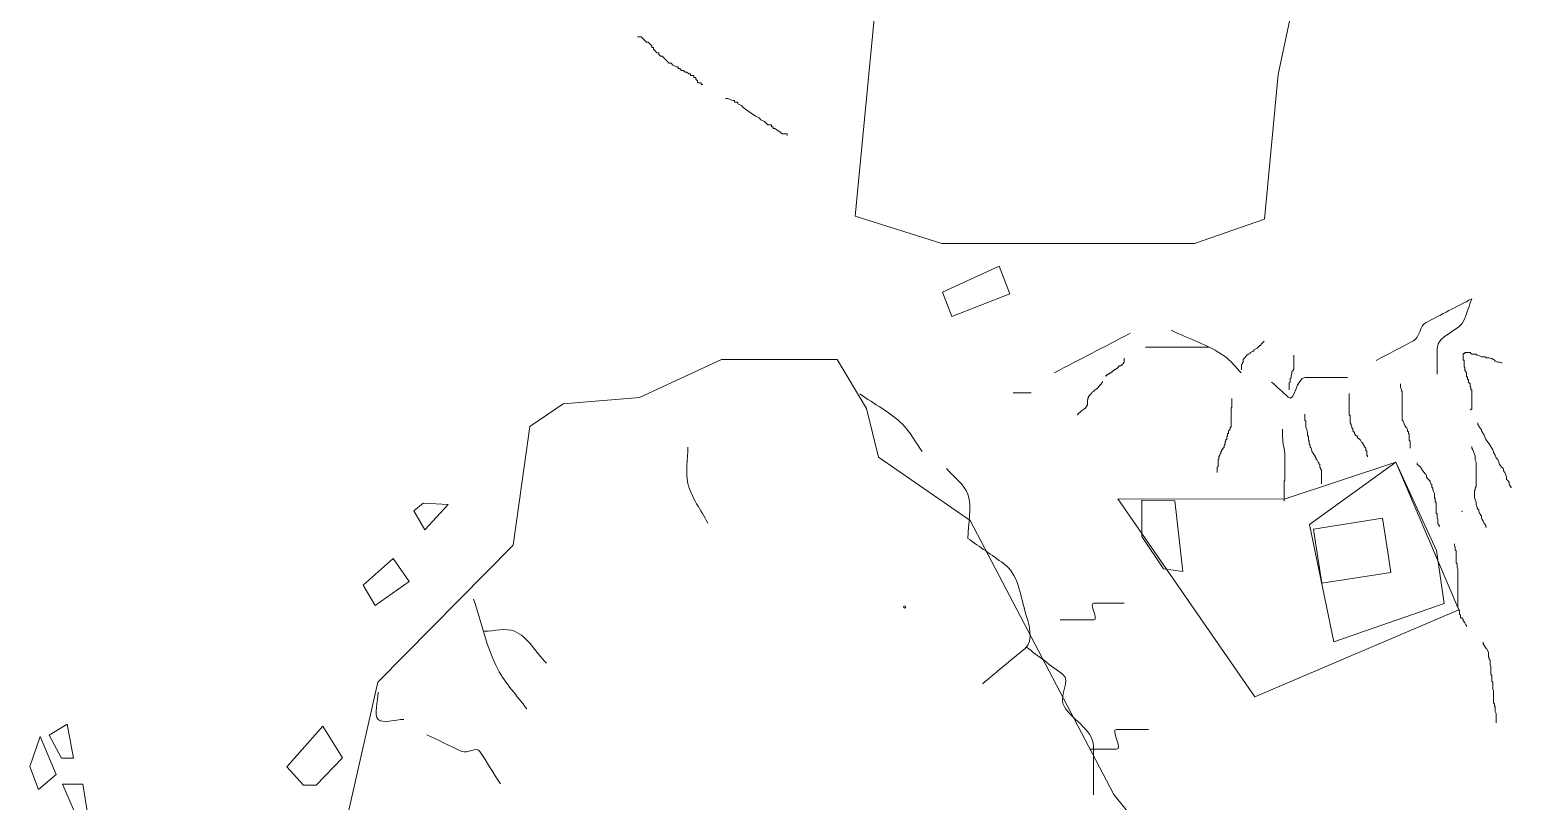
# Model space of a CAD drawing. Header units: metres. Extents: x 645999 to 650010, y 500996 to 503068.
# Drawn here: x 646447 to 647089, y 501457 to 501791 of the extents above; entities that cross this region are included whole.
import ezdxf

# ---------------------------------------------------------------- set-up
doc = ezdxf.new("R2010")
doc.units = ezdxf.units.M
doc.header["$MEASUREMENT"] = 0
for name, color, linetype, lineweight in [('bois', 7, 'Continuous', 0), ('faubourg', 7, 'Continuous', 0), ('olivier', 7, 'Continuous', 0), ('puits', 7, 'Continuous', 0), ('ruisseau temporaire', 7, 'Continuous', 0), ('santier-layon', 7, 'Continuous', 0)]:
    doc.layers.add(name, color=color, linetype=linetype, lineweight=lineweight)

# ---------------------------------------------------------------- blocks, each defined once
blk = doc.blocks.new('SC8430')
at = {"color": 0, "linetype": 'ByBlock', "lineweight": -2}
blk.add_circle((0, 0), 0.5, dxfattribs=at)
blk = doc.blocks.new('OLIVIE')
at = {"layer": 'olivier', "color": 7, "linetype": 'Continuous', "lineweight": 0}
blk.add_blockref('SC8430', (0, -19.44), dxfattribs=at)
blk = doc.blocks.new('SC7281')
at = {"layer": 'ruisseau temporaire', "color": 4, "linetype": 'Continuous', "lineweight": 0}
for points, knots in [([(-15.76, 23.67), (-12.26, 13.59), (-10.15, 2.78), (-5.25, -6.57), (-2.02, -12.75), (3.06, -17.97), (7.22, -23.67)], [0, 0, 0, 0, 0.602036, 0.602036, 0.602036, 1, 1, 1, 1]), ([(-11.16, 9.86), (-6.79, 9.86), (-1.77, 11.41), (1.97, 9.86), (7.52, 7.56), (11.16, 0.66), (15.76, -3.94)], [0, 0, 0, 0, 0.402299, 0.402299, 0.402299, 1, 1, 1, 1])]:
    blk.add_open_spline(points, degree=3, knots=knots, dxfattribs=at)
blk = doc.blocks.new('SC7287')
at = {"layer": 'ruisseau temporaire', "color": 4, "linetype": 'Continuous', "lineweight": 0, "flags": 128}
for points in [[(-42.030978, 59.732502), (-42.030978, 59.356826), (-42.030978, 58.981149), (-41.655702, 58.229797), (-41.280425, 57.478445), (-40.905149, 56.351416), (-40.529872, 55.600063), (-40.529872, 53.721682), (-40.154596, 52.97033), (-40.154596, 51.467625), (-40.154596, 48.462215), (-40.154596, 47.335186), (-40.154596, 46.208157), (-40.154596, 45.081128), (-40.154596, 43.9541), (-40.154596, 43.202747), (-40.154596, 42.451395), (-40.529872, 41.700042), (-40.529872, 41.324366), (-40.529872, 40.94869), (-40.905149, 40.573013), (-40.905149, 40.197337), (-40.905149, 39.821661), (-40.905149, 39.070308), (-40.905149, 38.694632), (-40.905149, 37.567603), (-40.529872, 36.816251), (-40.154596, 35.689222), (-40.154596, 34.562193), (-39.779319, 33.435165), (-39.779319, 33.059488), (-39.404043, 32.683812), (-39.028766, 32.308136), (-39.028766, 31.556783), (-38.65349, 30.805431), (-38.278213, 30.429755), (-38.278213, 30.054078), (-37.902937, 29.678402), (-37.902937, 29.302726), (-37.902937, 28.92705), (-37.52766, 28.175697), (-37.152384, 27.424345), (-36.777107, 26.672992), (-36.026554, 25.545963), (-36.026554, 25.170287), (-36.026554, 24.794611), (-35.651278, 24.794611)], [(-65.673396, 52.594653), (-65.673396, 52.218977), (-65.673396, 51.843301), (-64.922843, 51.467625), (-64.17229, 50.716272), (-63.421738, 49.589243), (-62.295908, 48.086538), (-61.920632, 47.710862), (-61.545355, 46.95951), (-61.545355, 46.583833), (-61.545355, 46.208157), (-61.170079, 46.208157), (-61.170079, 45.832481), (-60.419526, 45.081128), (-60.044249, 44.705452), (-60.044249, 44.329776), (-59.668973, 43.578423), (-59.293696, 43.202747), (-59.293696, 42.451395), (-59.293696, 42.075718), (-58.91842, 41.700042), (-58.91842, 40.94869), (-58.543143, 40.197337), (-58.167867, 39.445985), (-58.167867, 38.694632), (-58.167867, 38.318956), (-58.167867, 37.567603), (-57.79259, 37.191927), (-57.79259, 36.816251), (-57.79259, 36.064898), (-57.417314, 35.313546), (-57.417314, 34.562193), (-57.417314, 34.186517), (-57.417314, 33.810841), (-57.417314, 32.683812), (-57.417314, 32.308136), (-57.417314, 31.556783), (-57.417314, 31.181107), (-57.417314, 30.805431), (-57.042037, 30.805431), (-57.042037, 30.429755), (-57.042037, 30.054078), (-57.042037, 29.678402), (-57.042037, 29.302726), (-57.042037, 28.92705), (-56.666761, 28.175697), (-56.666761, 27.800021), (-56.666761, 27.424345), (-56.666761, 27.048668), (-56.666761, 26.297316), (-56.291484, 25.92164), (-56.291484, 25.545963), (-55.916208, 25.170287)], [(-13.885242, 32.683812), (-13.885242, 31.93246), (-13.509965, 31.556783), (-12.00886, 29.678402), (-12.00886, 28.92705), (-11.633583, 28.92705), (-11.258307, 28.175697), (-10.88303, 27.048668), (-9.381924, 24.794611), (-9.006648, 24.418935), (-8.631371, 23.667582), (-8.631371, 23.291906), (-8.256095, 23.291906), (-8.256095, 22.91623), (-7.880818, 22.164877), (-7.880818, 21.789201), (-7.880818, 21.037849), (-7.505542, 21.037849), (-7.505542, 20.662172), (-7.130265, 20.286496), (-6.754989, 19.535144), (-6.754989, 19.159467), (-6.379712, 18.783791), (-6.379712, 18.408115), (-6.379712, 18.032439), (-6.379712, 17.656762), (-6.004436, 17.656762), (-5.629159, 17.281086), (-5.629159, 16.90541), (-5.629159, 16.154057), (-5.629159, 15.778381), (-5.253883, 15.778381), (-5.253883, 15.402705), (-5.253883, 15.027029), (-4.878606, 14.651352), (-4.878606, 14.275676), (-4.878606, 13.524324), (-4.50333, 13.148647), (-4.50333, 12.772971), (-4.128053, 12.397295), (-4.128053, 12.021619), (-4.128053, 11.645942), (-3.752777, 11.270266), (-3.3775, 10.89459), (-3.3775, 10.518914), (-3.002224, 9.767561), (-3.002224, 9.391885), (-2.626947, 9.391885), (-2.626947, 9.016209), (-2.626947, 8.640532), (-2.626947, 8.264856), (-2.251671, 8.264856), (-1.876395, 7.513504), (-1.876395, 7.137827), (-1.876395, 6.762151), (-1.501118, 6.386475), (-1.501118, 5.635122), (-1.501118, 5.259446), (-1.125842, 4.88377), (-1.125842, 4.508094), (-0.750565, 4.132417), (-0.375289, 4.132417), (-0.375289, 3.756741), (-0.375289, 3.381065), (-0.000012, 3.381065), (-0.000012, 3.005389), (-0.000012, 2.629712), (-0.000012, 2.254036), (-0.000012, 1.87836), (0.375264, 1.87836), (0.375264, 1.127007)], [(39.404018, 25.92164), (40.529848, 25.545963), (40.529848, 25.170287), (40.905124, 25.170287), (40.905124, 24.794611), (41.280401, 24.418935), (42.030954, 22.91623), (42.40623, 21.413525), (43.156783, 18.783791), (43.156783, 18.032439), (43.156783, 16.90541), (43.156783, 15.778381), (43.156783, 13.148647), (43.156783, 10.518914), (43.156783, 9.767561), (43.156783, 8.640532), (43.156783, 7.137827), (43.156783, 6.762151), (43.156783, 6.010799), (43.156783, 4.88377), (43.156783, 3.756741), (43.156783, 2.629712), (43.156783, 1.87836), (42.781507, 1.127007), (42.781507, 0.751331), (42.781507, 0.375655), (42.781507, -0.000021), (42.781507, -0.375698)], [(11.633559, 23.667582), (11.633559, 22.91623), (11.633559, 22.540554), (11.633559, 22.164877), (11.633559, 21.413525), (11.633559, 21.037849), (12.008835, 19.535144), (12.008835, 19.159467), (12.008835, 18.783791), (12.384112, 18.408115), (12.384112, 18.032439)], [(-49.536508, 17.656762), (-49.536508, 16.90541), (-49.161231, 16.154057), (-49.161231, 15.402705), (-49.161231, 15.027029), (-48.785955, 14.651352), (-48.785955, 12.021619), (-48.785955, 11.270266), (-48.785955, 10.518914), (-48.785955, 10.143237), (-48.785955, 9.767561), (-48.785955, 9.391885), (-48.410678, 9.016209), (-48.410678, 8.264856), (-48.410678, 7.88918), (-48.410678, 7.513504), (-48.035402, 6.762151), (-48.035402, 6.386475), (-48.035402, 6.010799), (-48.035402, 5.635122), (-48.035402, 4.88377), (-48.035402, 4.132417), (-48.035402, 3.005389), (-48.035402, 2.629712), (-48.035402, 2.254036), (-48.035402, 1.87836), (-48.035402, 1.127007), (-48.035402, 0.751331), (-48.035402, -0.000021), (-48.035402, -1.12705), (-48.035402, -1.502726), (-48.035402, -2.254079), (-48.035402, -3.005431), (-48.035402, -3.756784), (-48.035402, -4.883813), (-48.035402, -5.635165), (-48.035402, -6.010841), (-48.035402, -6.386518), (-48.035402, -6.762194), (-48.035402, -7.13787), (-48.035402, -7.513546), (-48.035402, -8.264899), (-48.035402, -9.391927), (-48.035402, -9.767604), (-47.660125, -10.518956), (-47.660125, -10.894632), (-47.284849, -11.270309), (-47.284849, -12.021661), (-47.284849, -12.397337), (-47.284849, -12.773014), (-46.909572, -13.14869), (-46.909572, -13.524366), (-46.909572, -14.275719), (-46.159019, -14.275719), (-46.159019, -14.651395), (-45.783743, -15.027071), (-45.783743, -15.402747), (-45.783743, -15.778424), (-45.408466, -15.778424), (-45.408466, -16.1541), (-45.03319, -16.529776), (-44.657913, -17.281129), (-44.282637, -17.656805), (-44.282637, -18.032481)], [(15.7616, 10.89459), (15.7616, 9.391885), (15.7616, 9.016209), (15.7616, 8.264856), (15.7616, 7.513504), (15.7616, 7.137827), (15.7616, 6.386475), (15.7616, 5.635122), (15.7616, 4.508094), (15.7616, 4.132417), (15.7616, 3.756741), (15.7616, 3.381065), (15.7616, 3.005389), (15.7616, 2.629712), (15.7616, 2.254036), (15.7616, 1.87836), (15.7616, 1.502684), (15.7616, 0.751331), (16.136877, -0.000021), (16.136877, -0.375698), (16.512153, -1.12705), (16.88743, -1.502726), (16.88743, -1.878403), (17.262706, -1.878403), (17.262706, -2.254079), (17.262706, -2.629755), (17.637983, -2.629755), (17.637983, -3.005431), (18.013259, -3.005431), (18.013259, -3.381108), (18.388535, -3.381108)], [(3.752753, -6.762194), (3.752753, -7.513546), (3.752753, -7.889222), (4.128029, -8.264899), (4.128029, -8.640575), (4.128029, -9.016251), (4.128029, -9.391927), (4.128029, -9.767604), (4.128029, -10.14328), (4.128029, -10.518956), (4.128029, -10.894632), (4.503306, -10.894632), (4.503306, -11.270309), (4.503306, -11.645985), (4.503306, -12.021661), (4.878582, -12.021661), (5.253859, -12.397337), (5.253859, -12.773014), (5.629135, -12.773014), (5.629135, -13.14869), (5.629135, -13.524366), (6.004412, -13.524366), (6.379688, -13.524366), (6.379688, -13.900042), (6.754965, -13.900042), (6.754965, -14.275719), (7.130241, -14.651395), (7.130241, -15.027071), (7.130241, -15.402747), (7.505518, -15.402747), (7.505518, -15.778424), (7.505518, -16.1541), (7.505518, -16.529776), (7.880794, -16.529776), (7.880794, -16.905452), (7.880794, -17.281129), (8.25607, -17.281129), (8.25607, -17.656805), (8.25607, -18.032481), (8.631347, -18.032481), (8.631347, -18.408157), (8.631347, -18.783834), (8.631347, -19.15951), (9.006623, -19.15951), (9.006623, -19.535186), (9.006623, -19.910862), (9.006623, -20.286539), (9.3819, -20.286539), (9.3819, -20.662215), (9.757176, -20.662215), (9.757176, -21.037891), (9.757176, -21.413567), (10.132453, -21.413567), (10.132453, -21.789244), (10.132453, -22.16492), (10.507729, -22.16492), (10.507729, -22.540596)], [(24.768236, -8.640575), (24.768236, -9.391927), (24.768236, -9.767604), (24.768236, -10.14328), (24.768236, -10.894632), (25.143512, -10.894632), (25.143512, -11.270309), (25.143512, -11.645985), (25.143512, -13.14869), (25.143512, -13.524366), (25.143512, -13.900042), (25.143512, -14.651395), (25.143512, -15.027071), (25.143512, -15.402747), (25.143512, -16.1541), (25.143512, -17.281129), (25.143512, -17.656805), (25.143512, -19.15951), (24.768236, -19.535186), (24.768236, -19.910862), (24.768236, -20.662215), (24.768236, -21.037891), (24.392959, -21.789244), (24.392959, -22.16492), (24.392959, -22.540596), (24.017683, -22.916272), (24.017683, -23.291949)], [(52.538695, -9.391927), (53.664525, -12.021661), (54.039801, -12.397337), (54.415078, -13.14869), (54.790354, -14.275719), (54.790354, -15.402747), (55.540907, -16.905452), (55.916184, -18.408157), (56.666737, -19.535186), (56.666737, -19.910862), (57.042013, -21.413567), (57.41729, -23.291949), (57.41729, -24.043301), (58.167843, -24.794654), (58.167843, -25.546006), (58.543119, -25.546006), (58.543119, -25.921682), (58.543119, -26.297359), (58.918396, -26.673035), (59.668948, -27.424387), (60.044225, -28.17574), (60.419501, -28.551416), (60.794778, -29.302769), (61.545331, -30.054121), (62.295884, -31.18115), (63.046437, -31.932502), (63.421713, -32.308179), (63.421713, -32.683855), (63.79699, -33.059531), (63.79699, -33.435207), (64.172266, -33.435207), (64.172266, -33.810884), (64.547543, -34.562236), (64.547543, -35.313589), (64.922819, -35.689265), (65.298096, -36.440617), (65.298096, -37.19197), (65.673372, -37.19197), (65.673372, -37.567646), (65.673372, -37.943322), (65.673372, -38.318999)], [(-37.152384, -24.794654), (-37.152384, -25.546006), (-36.777107, -25.921682), (-36.401831, -26.673035), (-36.026554, -27.424387), (-35.651278, -27.424387), (-34.900725, -29.302769), (-34.900725, -30.429797), (-34.900725, -30.805474), (-34.900725, -31.18115), (-34.525448, -31.556826), (-34.525448, -32.308179), (-34.150172, -32.683855), (-34.150172, -33.435207), (-34.150172, -33.810884), (-34.150172, -34.18656), (-34.150172, -34.562236), (-33.774895, -35.313589), (-33.774895, -36.440617), (-33.774895, -36.816294), (-33.774895, -37.19197), (-33.774895, -37.567646), (-33.774895, -38.318999), (-33.774895, -38.694675), (-33.399619, -39.446027), (-33.399619, -40.19738), (-33.399619, -40.948732), (-33.399619, -41.700085), (-33.024343, -42.075761), (-33.024343, -42.451437), (-33.024343, -42.827113), (-33.024343, -43.954142), (-33.024343, -44.329818), (-33.024343, -45.081171), (-32.649066, -45.832523), (-32.649066, -46.2082), (-32.649066, -46.583876), (-32.649066, -46.959552), (-32.649066, -47.710905), (-32.649066, -48.086581), (-32.649066, -48.462257), (-32.649066, -49.21361), (-32.649066, -49.589286), (-32.649066, -49.964962), (-32.649066, -50.716315), (-32.649066, -51.091991), (-32.27379, -51.467667), (-32.27379, -51.843343), (-32.27379, -52.21902), (-32.27379, -52.594696), (-31.898513, -52.594696), (-31.898513, -52.970372), (-31.898513, -53.346048), (-31.898513, -54.097401), (-31.898513, -54.473077), (-31.898513, -54.848753), (-31.523237, -55.600106), (-31.523237, -56.351458), (-31.523237, -56.727135), (-31.523237, -58.22984), (-31.523237, -58.981192), (-31.523237, -59.732545)], [(29.271553, -28.17574), (29.271553, -28.551416), (29.271553, -28.927092), (29.64683, -28.927092), (29.64683, -29.302769), (30.022106, -29.302769), (30.022106, -29.678445), (30.397383, -29.678445), (30.772659, -30.054121), (30.772659, -30.429797), (31.147936, -30.429797), (31.523212, -30.429797), (31.523212, -30.805474), (31.898489, -31.18115), (32.273765, -31.18115), (32.273765, -31.556826), (32.649042, -31.932502), (33.024318, -32.308179), (33.399595, -32.308179), (33.399595, -32.683855), (33.399595, -33.059531), (33.774871, -33.810884), (33.774871, -34.18656), (34.150148, -34.18656), (34.150148, -34.937912), (34.150148, -35.689265), (34.525424, -36.064941), (34.525424, -36.440617), (34.525424, -36.816294), (34.525424, -37.19197), (34.525424, -37.567646), (34.900701, -37.567646), (34.900701, -37.943322), (34.900701, -38.694675), (34.900701, -39.070351), (34.900701, -39.821703), (34.900701, -40.19738), (34.900701, -40.573056), (34.900701, -41.324408), (34.900701, -41.700085), (34.900701, -42.451437), (34.900701, -42.827113), (34.900701, -43.20279), (34.900701, -43.578466), (34.900701, -43.954142), (34.900701, -44.329818), (34.900701, -44.705495)]]:
    blk.add_lwpolyline(points, dxfattribs=at)
blk = doc.blocks.new('SC59362')
at = {"color": 0, "linetype": 'ByBlock', "lineweight": -2}
blk.add_point((0, 0), dxfattribs=at)

msp = doc.modelspace()

# ---------------------------------------------------------------- linework, layer by layer
at = {"layer": 'bois', "color": 7, "linetype": 'Continuous', "lineweight": 0, "flags": 128}
for points in [[(646910.53, 501944.28), (646970.56, 501897.84), (646948.62, 501856.19), (646998.53, 501829.89), (646986.05, 501771.38), (646980.14, 501708.92), (646949.93, 501698.4), (646840.91, 501698.4), (646803.48, 501710.24), (646817.93, 501861.45), (646757.51, 501877.88), (646757.51, 501927.19), (646788.26, 501925.61), (646884.26, 501894.32)], [(646582.59, 501444.14), (646597.31, 501508.87), (646655.76, 501568.04), (646662.99, 501619.32), (646662.99, 501619.32), (646677.43, 501629.18), (646710.27, 501631.81), (646745.74, 501648.25), (646795.65, 501648.25), (646808.33, 501627.04), (646813.5, 501606.13), (646853.15, 501578.72), (646915.1, 501460.3), (646950.83, 501415.97)]]:
    msp.add_lwpolyline(points, dxfattribs=at)
at = {"layer": 'faubourg', "color": 7, "linetype": 'Continuous', "lineweight": 0, "flags": 128}
for points in [[(646916.93, 501588.02), (646976.04, 501502.55), (647064.11, 501540.1), (647036.88, 501603.98), (646988.68, 501588), (646916.93, 501588.02)], [(647036.88, 501603.98), (646999.68, 501577.03), (647010.19, 501526.31), (647057.85, 501542.84), (647054.47, 501565.76), (647036.88, 501603.98)], [(646927.25, 501587.55), (646927.25, 501571.77), (646936.63, 501557.87), (646944.89, 501556.74), (646941.51, 501587.17), (646927.25, 501587.55)], [(647001.93, 501571.02), (647004.93, 501551.67), (647034.8, 501556.31), (647033.45, 501565.01), (647031.18, 501579.66), (647001.31, 501575.02), (647001.93, 501571.02)], [(646558.01, 501472.28), (646573.65, 501489.92), (646582.1, 501476.25), (646570.67, 501464.32), (646565.21, 501464.32), (646558.01, 501472.28)]]:
    msp.add_lwpolyline(points, close=True, dxfattribs=at)
at = {"layer": 'faubourg', "color": 7, "linetype": 'Continuous', "lineweight": 0}
for points in [[(646841.13, 501677.32), (646845.26, 501666.8), (646870.29, 501676.63), (646865.58, 501688.63)], [(646616.97, 501586.27), (646612.85, 501582.86), (646617.67, 501574.62), (646627.75, 501585.56)], [(646591, 501550.76), (646603.91, 501562.26), (646610.86, 501552.32), (646596.25, 501541.95)], [(646455.45, 501485.94), (646463.15, 501490.67), (646465.88, 501476), (646460.67, 501476)], [(646451.48, 501485.45), (646447.01, 501472.52), (646450.74, 501462.58), (646458.43, 501469.04)], [(646461.17, 501464.82), (646469.89, 501464.82), (646472.09, 501451.64), (646466.88, 501451.64)]]:
    msp.add_3dface(points, dxfattribs=at)
at = {"layer": 'ruisseau temporaire', "color": 7, "linetype": 'Continuous', "lineweight": 0, "flags": 128}
for points in [[(646709.51, 501787.63), (646710.27, 501787.63), (646711.03, 501787.63), (646711.8, 501786.87), (646713.32, 501785.34), (646714.08, 501785.34), (646715.6, 501783.82), (646715.6, 501783.06), (646716.36, 501783.06), (646716.36, 501782.3), (646717.12, 501781.54), (646717.88, 501780.78), (646718.64, 501780.78), (646718.64, 501780.02), (646719.4, 501779.25), (646720.16, 501779.25), (646720.92, 501778.49), (646722.44, 501776.97), (646723.2, 501776.21), (646723.96, 501776.21), (646724.72, 501775.45), (646726.24, 501774.69), (646727, 501774.69), (646727, 501773.93), (646727.76, 501773.93), (646728.52, 501773.16), (646729.28, 501773.16), (646730.04, 501772.4), (646730.8, 501772.4), (646731.57, 501771.64), (646732.33, 501771.64), (646732.33, 501770.88), (646733.09, 501770.88), (646733.85, 501770.88), (646733.85, 501770.12), (646734.61, 501770.12), (646734.61, 501769.36), (646735.37, 501768.6), (646735.37, 501767.84), (646736.13, 501767.84), (646736.89, 501767.84), (646736.89, 501767.08), (646737.65, 501767.08)], [(646747.53, 501760.99), (646748.29, 501760.99), (646750.58, 501760.22), (646751.34, 501760.22), (646751.34, 501759.46), (646752.86, 501759.46), (646752.86, 501758.7), (646754.38, 501757.94), (646755.14, 501757.18), (646758.18, 501754.9), (646760.46, 501753.37), (646761.98, 501752.61), (646762.74, 501751.85), (646764.26, 501751.09), (646765.02, 501750.33), (646765.78, 501749.57), (646767.3, 501749.57), (646767.3, 501748.81), (646768.06, 501748.81), (646768.06, 501748.05), (646768.82, 501748.05), (646771.11, 501746.52), (646771.87, 501745.76), (646773.39, 501745.76), (646774.15, 501745.76), (646774.15, 501745)], [(646980.05, 501656.18), (646979.68, 501655.81), (646978.92, 501655.06), (646978.55, 501654.31), (646978.17, 501654.31), (646977.05, 501653.18), (646975.55, 501652.43), (646975.55, 501652.05), (646975.17, 501651.68), (646974.05, 501651.3), (646974.05, 501650.93), (646973.3, 501650.55), (646972.55, 501650.17), (646971.79, 501649.05), (646971.42, 501649.05), (646971.42, 501648.67), (646971.04, 501648.3), (646971.04, 501647.92), (646971.04, 501647.17), (646970.67, 501646.79), (646970.67, 501646.42), (646970.29, 501646.04), (646970.29, 501645.29), (646970.29, 501644.91), (646970.29, 501644.54), (646970.29, 501644.16), (646970.29, 501643.79)], [(646992.81, 501650.17), (646992.81, 501649.05), (646992.81, 501648.67), (646992.81, 501647.92), (646992.81, 501647.17), (646992.81, 501646.79), (646992.81, 501646.42), (646992.81, 501646.04), (646992.81, 501645.67), (646992.81, 501645.29), (646992.81, 501644.91), (646992.81, 501644.16), (646992.43, 501643.41), (646992.06, 501643.04), (646992.06, 501642.28), (646991.68, 501641.16), (646991.68, 501640.78), (646991.68, 501640.41), (646991.31, 501640.03), (646991.31, 501639.65), (646991.31, 501639.28), (646991.31, 501638.53), (646990.93, 501638.15), (646990.93, 501637.78), (646990.93, 501637.4), (646990.93, 501636.65), (646990.93, 501636.27), (646990.93, 501635.9), (646990.93, 501635.52), (646990.93, 501635.15)], [(647065.99, 501650.17), (647065.99, 501650.55), (647065.99, 501650.93), (647066.36, 501650.93), (647066.74, 501650.93), (647066.74, 501651.3), (647067.11, 501651.3), (647067.87, 501651.3), (647068.24, 501651.3), (647068.99, 501651.3), (647069.37, 501650.93), (647069.74, 501650.55), (647071.62, 501650.55), (647071.99, 501650.17), (647073.12, 501649.8), (647073.87, 501649.42), (647074.62, 501649.42), (647075.37, 501649.42), (647076.12, 501649.05), (647076.5, 501649.05), (647077.25, 501649.05), (647078, 501648.67), (647078.37, 501648.67), (647079.12, 501648.3), (647079.5, 501647.92), (647079.87, 501647.54), (647081, 501647.17), (647081.75, 501647.17), (647082.5, 501646.79), (647082.88, 501646.79)], [(647068.99, 501626.51), (647069.37, 501626.51), (647069.37, 501626.88), (647069.74, 501626.88), (647069.74, 501627.26), (647069.74, 501627.63), (647069.74, 501628.01), (647069.74, 501628.38), (647069.74, 501629.14), (647069.74, 501629.51), (647069.74, 501629.89), (647069.74, 501630.64), (647069.74, 501631.01), (647069.74, 501631.39), (647069.74, 501631.77), (647069.74, 501632.14), (647069.74, 501632.52), (647069.74, 501632.89), (647069.74, 501633.27), (647069.74, 501633.64), (647069.74, 501634.02), (647069.74, 501634.4), (647069.74, 501634.77), (647069.74, 501635.15), (647069.37, 501635.15), (647069.37, 501635.52), (647069.37, 501635.9), (647069.37, 501636.27), (647068.99, 501636.65), (647068.99, 501637.03), (647068.99, 501637.4), (647068.99, 501637.78), (647068.62, 501638.15), (647068.24, 501638.53), (647068.24, 501638.9), (647068.24, 501639.28), (647068.24, 501639.65), (647067.87, 501639.65), (647067.87, 501640.03), (647067.87, 501640.41), (647067.87, 501640.78), (647067.49, 501640.78), (647067.49, 501641.16), (647067.49, 501641.53), (647067.49, 501641.91), (647067.49, 501642.28), (647067.49, 501642.66), (647067.11, 501642.66), (647067.11, 501643.04), (647067.11, 501643.41), (647066.74, 501643.41), (647066.74, 501643.79), (647066.74, 501644.16), (647066.74, 501644.54), (647066.74, 501644.91), (647066.36, 501644.91), (647066.36, 501645.29), (647066.36, 501645.67), (647066.36, 501646.04), (647066.36, 501646.42), (647066.36, 501646.79), (647066.36, 501647.17), (647066.36, 501647.54), (647066.36, 501647.92), (647065.99, 501647.92), (647065.99, 501648.3), (647065.99, 501648.67), (647065.99, 501649.05), (647065.99, 501649.42), (647065.99, 501649.8), (647065.99, 501650.17)], [(647038.97, 501637.78), (647038.97, 501637.4), (647038.97, 501636.27), (647039.34, 501635.15), (647039.34, 501634.77), (647039.72, 501634.4), (647039.72, 501632.52), (647039.72, 501632.14), (647039.72, 501631.39), (647039.72, 501630.64), (647039.72, 501630.26), (647039.72, 501629.51), (647039.72, 501629.14), (647039.72, 501628.38), (647039.72, 501626.13), (647039.72, 501625.75), (647039.72, 501624.25), (647039.72, 501623.13), (647039.72, 501622.37), (647039.72, 501622), (647040.09, 501621.62), (647040.85, 501619.74), (647041.22, 501618.99), (647041.6, 501618.99), (647041.97, 501617.87), (647041.97, 501617.11), (647042.35, 501617.11), (647042.35, 501616.74), (647042.35, 501616.36), (647042.72, 501615.99), (647042.72, 501615.61), (647042.72, 501615.24), (647042.72, 501614.86), (647042.72, 501613.73), (647042.72, 501613.36), (647043.1, 501612.98), (647043.1, 501612.61), (647043.1, 501612.23), (647043.1, 501611.85), (647043.1, 501611.48), (647043.1, 501611.1), (647043.1, 501610.73), (647043.1, 501610.35), (647043.1, 501609.98)], [(646966.17, 501631.39), (646966.17, 501631.01), (646966.17, 501630.26), (646966.17, 501629.89), (646966.17, 501628.76), (646966.17, 501628.38), (646966.17, 501627.63), (646965.79, 501627.26), (646965.79, 501626.88), (646965.79, 501626.51), (646965.79, 501625.75), (646965.79, 501625.38), (646965.79, 501625), (646965.79, 501624.63), (646965.79, 501623.88), (646965.79, 501623.5), (646965.79, 501622.75), (646965.79, 501622.37), (646965.79, 501622), (646965.79, 501621.25), (646965.79, 501620.87), (646965.79, 501620.5), (646965.79, 501620.12), (646965.79, 501619.74), (646965.79, 501619.37), (646965.79, 501618.99), (646965.41, 501618.99), (646965.41, 501618.62), (646965.41, 501618.24), (646965.04, 501617.87), (646964.66, 501617.49), (646964.66, 501616.74), (646964.66, 501616.36), (646964.29, 501616.36), (646964.29, 501615.99), (646964.29, 501615.61), (646964.29, 501615.24), (646963.91, 501614.86), (646963.91, 501614.48), (646963.91, 501614.11), (646963.91, 501613.73), (646963.54, 501613.73), (646963.54, 501613.36), (646963.54, 501612.98), (646963.16, 501612.98), (646963.16, 501612.61), (646963.16, 501612.23), (646963.16, 501611.85), (646962.79, 501611.1), (646962.79, 501610.73), (646962.79, 501610.35), (646962.41, 501609.98), (646962.04, 501609.6), (646962.04, 501609.23), (646961.66, 501609.23), (646961.66, 501608.85), (646961.66, 501608.47), (646961.29, 501608.47), (646961.29, 501608.1), (646961.29, 501607.72), (646960.91, 501607.35), (646960.91, 501606.97), (646960.54, 501606.22), (646960.54, 501605.84), (646960.54, 501605.47), (646960.54, 501605.09), (646960.16, 501605.09), (646960.16, 501604.72), (646960.16, 501604.34), (646960.16, 501603.97), (646960.16, 501603.59), (646960.16, 501603.21), (646960.16, 501602.46), (646960.16, 501602.09), (646959.79, 501601.71), (646959.79, 501601.34), (646959.79, 501600.96), (646959.79, 501600.58), (646959.79, 501600.21), (646959.79, 501599.83), (646959.79, 501599.46)], [(647016.83, 501633.64), (647016.83, 501633.27), (647016.83, 501632.89), (647016.83, 501632.14), (647016.83, 501631.01), (647016.83, 501630.64), (647016.83, 501629.51), (647016.83, 501629.14), (647016.83, 501628.76), (647016.83, 501628.38), (647016.83, 501628.01), (647016.83, 501626.88), (647016.83, 501625.75), (647016.83, 501625), (647016.83, 501624.25), (647017.2, 501624.25), (647017.2, 501623.88), (647017.2, 501623.5), (647017.2, 501622.37), (647017.2, 501622), (647017.2, 501621.62), (647017.2, 501620.87), (647017.58, 501620.12), (647017.58, 501619.74), (647017.95, 501618.99), (647017.95, 501618.62), (647018.33, 501618.62), (647018.33, 501618.24), (647018.33, 501617.87), (647018.33, 501617.49), (647019.08, 501616.74), (647019.08, 501616.36), (647019.45, 501615.61), (647019.83, 501615.24), (647020.21, 501615.24), (647020.21, 501614.86), (647020.58, 501614.48), (647020.58, 501614.11), (647020.96, 501614.11), (647021.33, 501613.73), (647021.71, 501613.36), (647022.08, 501612.61), (647022.46, 501612.23), (647022.83, 501611.85), (647022.83, 501611.48), (647023.21, 501611.1), (647023.21, 501610.73), (647023.58, 501610.35), (647023.96, 501609.98), (647023.96, 501609.6), (647023.96, 501608.85), (647024.33, 501608.85), (647024.33, 501608.47), (647024.33, 501608.1), (647024.33, 501607.72), (647024.33, 501607.35), (647024.33, 501606.97), (647024.71, 501606.6), (647024.71, 501606.22)], [(646997.69, 501624.63), (646997.69, 501624.25), (646997.69, 501623.13), (646997.69, 501622), (646998.06, 501621.62), (646998.06, 501620.5), (646998.06, 501618.99), (646998.44, 501617.87), (646998.81, 501616.74), (646998.81, 501616.36), (646998.81, 501615.99), (646998.81, 501615.61), (646999.19, 501614.86), (646999.19, 501614.48), (646999.19, 501614.11), (646999.19, 501613.36), (646999.57, 501612.98), (646999.57, 501611.85), (646999.94, 501611.1), (646999.94, 501610.35), (647000.32, 501609.98), (647000.69, 501608.85), (647000.69, 501608.47), (647001.44, 501607.72), (647001.44, 501607.35), (647001.82, 501606.97), (647002.19, 501606.22), (647002.19, 501605.84), (647002.57, 501605.84), (647002.57, 501605.47), (647002.57, 501605.09), (647002.94, 501604.72), (647003.32, 501603.97), (647003.69, 501603.59), (647003.69, 501603.21), (647004.07, 501602.84), (647004.07, 501602.46), (647004.07, 501602.09), (647004.07, 501601.71), (647004.44, 501601.34), (647004.44, 501600.96), (647004.82, 501600.58), (647004.82, 501600.21), (647004.82, 501599.83), (647004.82, 501599.46), (647004.82, 501599.08), (647004.82, 501598.71), (647004.82, 501598.33), (647004.82, 501597.95), (647004.82, 501597.58), (647004.82, 501597.2), (647004.82, 501596.83), (647004.82, 501596.45), (647004.82, 501596.08), (647004.82, 501595.7), (647004.82, 501595.33), (647004.82, 501594.95), (647004.82, 501594.57)], [(646987.93, 501618.24), (646987.93, 501617.87), (646987.93, 501616.36), (646987.93, 501615.61), (646987.93, 501615.24), (646988.31, 501611.48), (646988.68, 501609.98), (646989.06, 501607.35), (646989.06, 501606.6), (646989.06, 501606.22), (646989.06, 501605.09), (646989.06, 501603.97), (646989.06, 501602.84), (646989.06, 501602.46), (646989.06, 501601.34), (646989.06, 501600.96), (646989.06, 501600.58), (646989.06, 501599.83), (646989.06, 501598.71), (646989.06, 501598.33), (646989.06, 501597.2), (646989.06, 501596.08), (646988.68, 501595.7), (646988.68, 501595.33), (646988.68, 501594.57), (646988.68, 501593.82), (646988.68, 501593.45), (646988.68, 501592.32), (646988.68, 501591.94), (646988.68, 501591.57), (646988.68, 501591.19), (646988.68, 501590.82), (646988.68, 501590.44), (646988.68, 501590.07), (646988.68, 501589.69), (646988.68, 501589.31), (646988.68, 501588.56), (646988.68, 501588.19), (646988.68, 501587.81), (646988.68, 501587.44), (646988.68, 501587.06)], [(647072.37, 501620.87), (647072.37, 501620.5), (647072.37, 501620.12), (647073.12, 501618.99), (647073.87, 501617.87), (647073.87, 501617.49), (647075, 501615.61), (647075.75, 501613.73), (647077.25, 501611.85), (647078.75, 501609.23), (647079.12, 501608.47), (647079.12, 501608.1), (647079.87, 501606.97), (647080.25, 501605.84), (647081, 501605.09), (647081.38, 501603.97), (647081.75, 501602.84), (647082.13, 501602.46), (647082.5, 501601.71), (647083.25, 501601.34), (647083.63, 501599.83), (647084, 501599.46), (647084.38, 501598.33), (647084.75, 501597.58), (647084.75, 501596.45), (647085.13, 501596.08), (647085.88, 501595.33), (647085.88, 501594.2), (647086.25, 501593.82), (647086.25, 501593.45), (647086.63, 501593.07), (647087, 501593.07)]]:
    msp.add_lwpolyline(points, dxfattribs=at)
at = {"layer": 'ruisseau temporaire', "color": 7, "linetype": 'Continuous', "lineweight": 0}
for points, knots in [([(646805.47, 501633.45), (646811.6, 501629.06), (646818.59, 501625.54), (646823.86, 501620.3), (646827.26, 501616.91), (646829.55, 501612.41), (646832.39, 501608.46)], [0, 0, 0, 0, 0.607719, 0.607719, 0.607719, 1, 1, 1, 1]), ([(646731.26, 501610.44), (646731.26, 501605.18), (646730.08, 501599.64), (646731.26, 501594.66), (646732.68, 501588.62), (646736.95, 501583.26), (646739.8, 501577.56)], [0, 0, 0, 0, 0.452295, 0.452295, 0.452295, 1, 1, 1, 1]), ([(646842.9, 501601.23), (646845.97, 501597.51), (646850.56, 501594.33), (646852.1, 501590.06), (646854.12, 501584.42), (646852.1, 501577.35), (646852.1, 501570.99)], [0, 0, 0, 0, 0.43152, 0.43152, 0.43152, 1, 1, 1, 1]), ([(646852.1, 501570.99), (646857.25, 501567.37), (646862.41, 501563.76), (646867.57, 501560.14), (646873.67, 501555.86), (646874.76, 501546.87), (646876.77, 501539.76), (646878.24, 501534.54), (646881, 501526.81), (646876.77, 501523.33), (646870.64, 501518.29), (646864.51, 501513.25), (646858.38, 501508.21)], [0, 0, 0, 0, 0.231877, 0.231877, 0.231877, 0.506215, 0.506215, 0.506215, 0.707884, 0.707884, 0.707884, 1, 1, 1, 1]), ([(646892.03, 501535.81), (646896.85, 501535.81), (646901.67, 501535.81), (646906.48, 501535.81), (646908.89, 501535.81), (646904.07, 501543.04), (646906.48, 501543.04), (646910.86, 501543.04), (646915.24, 501543.04), (646919.62, 501543.04)], [0, 0, 0, 0, 0.415003, 0.415003, 0.415003, 0.622725, 0.622725, 0.622725, 1, 1, 1, 1]), ([(646877.42, 501523.98), (646882.68, 501520.04), (646887.93, 501516.09), (646893.18, 501512.15), (646896.51, 501509.65), (646891.78, 501503.29), (646893.18, 501499.66), (646895.72, 501493.08), (646906.32, 501488.79), (646906.32, 501481.25), (646906.32, 501474.24), (646906.32, 501467.23), (646906.32, 501460.21)], [0, 0, 0, 0, 0.259841, 0.259841, 0.259841, 0.424519, 0.424519, 0.424519, 0.722647, 0.722647, 0.722647, 1, 1, 1, 1]), ([(646597.45, 501504.59), (646597.45, 501500.65), (646595.48, 501494.73), (646597.45, 501492.76), (646599.31, 501490.9), (646604.89, 501492.76), (646608.61, 501492.76)], [0, 0, 0, 0, 0.514552, 0.514552, 0.514552, 1, 1, 1, 1]), ([(646905.17, 501479.92), (646908.89, 501479.92), (646912.61, 501479.92), (646916.33, 501479.92), (646919.18, 501479.92), (646913.48, 501488.47), (646916.33, 501488.47), (646920.93, 501488.47), (646925.53, 501488.47), (646930.12, 501488.47)], [0, 0, 0, 0, 0.333243, 0.333243, 0.333243, 0.588347, 0.588347, 0.588347, 1, 1, 1, 1]), ([(646618.46, 501486.18), (646623.5, 501483.77), (646628.53, 501481.36), (646633.57, 501478.95), (646635.94, 501477.82), (646640.05, 501481.17), (646641.45, 501478.95), (646644.39, 501474.28), (646647.33, 501469.61), (646650.26, 501464.94)], [0, 0, 0, 0, 0.406713, 0.406713, 0.406713, 0.598106, 0.598106, 0.598106, 1, 1, 1, 1])]:
    msp.add_open_spline(points, degree=3, knots=knots, dxfattribs=at)
at = {"layer": 'santier-layon', "color": 7, "linetype": 'Continuous', "lineweight": 0, "flags": 128}
for points in [[(646919.63, 501648.86), (646919.63, 501648.48), (646919.63, 501648.11), (646919.63, 501647.73), (646919.63, 501647.36), (646919.63, 501646.98), (646919.26, 501646.98), (646919.26, 501646.6), (646918.88, 501646.23), (646918.51, 501645.85), (646918.13, 501645.48), (646917.75, 501645.48), (646917.38, 501645.48), (646917.38, 501645.1), (646917, 501645.1), (646917, 501644.73), (646916.63, 501644.73), (646916.63, 501644.35), (646916.25, 501644.35), (646915.88, 501643.98), (646915.5, 501643.98), (646915.5, 501643.6), (646915.13, 501643.6), (646914.75, 501643.22), (646914.38, 501643.22), (646914.38, 501642.85), (646914, 501642.85), (646914, 501642.47), (646913.63, 501642.47), (646913.25, 501642.1), (646912.88, 501642.1), (646912.5, 501641.72), (646912.13, 501641.72), (646912.13, 501641.35), (646911.75, 501641.35), (646911.75, 501640.97)], [(646899.26, 501624.35), (646899.47, 501624.35), (646899.69, 501624.78), (646901.19, 501626.07), (646902.48, 501626.92), (646903.12, 501627.35), (646903.12, 501627.57), (646903.12, 501627.78), (646903.33, 501627.78), (646903.33, 501628), (646903.33, 501628.21), (646903.55, 501628.21), (646903.76, 501628.64), (646903.76, 501628.86), (646903.76, 501629.07), (646903.76, 501629.29), (646903.76, 501629.5), (646903.76, 501629.71), (646903.76, 501629.93), (646903.76, 501630.14), (646903.76, 501630.36), (646903.76, 501630.57), (646903.76, 501630.79), (646903.98, 501630.79), (646903.98, 501631), (646903.98, 501631.22), (646903.98, 501631.43), (646903.98, 501631.65), (646904.19, 501631.65), (646904.19, 501631.86), (646904.19, 501632.08), (646904.19, 501632.29), (646904.41, 501632.29), (646904.41, 501632.51), (646904.62, 501632.51), (646904.62, 501632.72), (646904.83, 501632.93), (646904.83, 501633.15), (646905.05, 501633.15), (646905.05, 501633.36), (646905.48, 501633.58), (646905.48, 501633.79), (646905.69, 501633.79), (646905.69, 501634.01), (646905.91, 501634.22), (646906.12, 501634.44), (646906.34, 501634.44), (646906.34, 501634.65), (646906.55, 501634.65), (646906.76, 501634.87), (646906.76, 501635.08), (646906.98, 501635.08), (646906.98, 501635.3), (646907.19, 501635.3), (646907.62, 501635.51), (646907.62, 501635.73), (646907.84, 501635.73), (646908.05, 501635.73), (646908.05, 501635.94), (646908.27, 501635.94), (646908.27, 501636.15), (646908.48, 501636.15), (646908.48, 501636.37), (646908.48, 501636.58), (646908.69, 501636.8), (646908.91, 501636.8), (646908.91, 501637.01), (646909.12, 501637.23), (646909.34, 501637.23), (646909.34, 501637.44), (646909.55, 501637.66), (646909.77, 501637.66), (646909.77, 501637.87), (646909.77, 501638.09), (646909.98, 501638.09), (646909.98, 501638.3), (646910.2, 501638.3), (646910.2, 501638.52), (646910.2, 501638.73)]]:
    msp.add_lwpolyline(points, dxfattribs=at)
at = {"layer": 'santier-layon', "color": 7, "linetype": 'Continuous', "lineweight": 0}
for points, knots in [([(647069.69, 501674.47), (647063.13, 501671.07), (647056.56, 501667.67), (647050, 501664.26), (647047.15, 501662.78), (647047.39, 501657.8), (647044.54, 501656.31), (647039.16, 501653.49), (647033.78, 501650.68), (647028.4, 501647.86)], [0, 0, 0, 0, 0.443137, 0.443137, 0.443137, 0.635953, 0.635953, 0.635953, 1, 1, 1, 1]), ([(647069.69, 501674.47), (647068.67, 501671.57), (647067.65, 501668.66), (647066.64, 501665.76), (647064.72, 501660.28), (647054.72, 501658.88), (647054.72, 501653.08), (647054.72, 501649.35), (647054.72, 501645.62), (647054.72, 501641.89)], [0, 0, 0, 0, 0.244199, 0.244199, 0.244199, 0.704254, 0.704254, 0.704254, 1, 1, 1, 1]), ([(646970.13, 501642.49), (646967.72, 501644.9), (646965.64, 501647.77), (646962.91, 501649.72), (646956.07, 501654.6), (646947.58, 501657.17), (646939.92, 501660.9)], [0, 0, 0, 0, 0.28568, 0.28568, 0.28568, 1, 1, 1, 1]), ([(647016.1, 501640.52), (647009.97, 501640.52), (647003.85, 501640.52), (646997.72, 501640.52), (646993.99, 501640.52), (646993.25, 501629.46), (646990.49, 501631.97), (646988.08, 501634.16), (646985.68, 501636.35), (646983.27, 501638.54)], [0, 0, 0, 0, 0.467343, 0.467343, 0.467343, 0.751754, 0.751754, 0.751754, 1, 1, 1, 1])]:
    msp.add_open_spline(points, degree=3, knots=knots, dxfattribs=at)
for points in [[(646922.19, 501659.58), (646911.25, 501653.88), (646900.3, 501648.19), (646889.35, 501642.49)], [(646956.3, 501653.62), (646947.12, 501653.62), (646937.94, 501653.62), (646928.76, 501653.62)], [(646879.5, 501633.94), (646876.88, 501633.94), (646874.25, 501633.94), (646871.62, 501633.94)]]:
    msp.add_open_spline(points, degree=3, dxfattribs=at)

# ---------------------------------------------------------------- block references
at = {"layer": 'olivier', "color": 7, "linetype": 'Continuous', "lineweight": 0}
msp.add_blockref('OLIVIE', (646824.85, 501560.86), dxfattribs=at)
at = {"layer": 'puits', "color": 7, "linetype": 'Continuous', "lineweight": 0}
msp.add_blockref('SC59362', (647065.5, 501582.67), dxfattribs=at)
at = {"layer": 'ruisseau temporaire', "color": 7, "linetype": 'Continuous', "lineweight": 0}
for name, p in [('SC7287', (647111.77, 501551)), ('SC7281', (646654.42, 501521.03))]:
    msp.add_blockref(name, p, dxfattribs=at)

doc.saveas('drawing.dxf')
